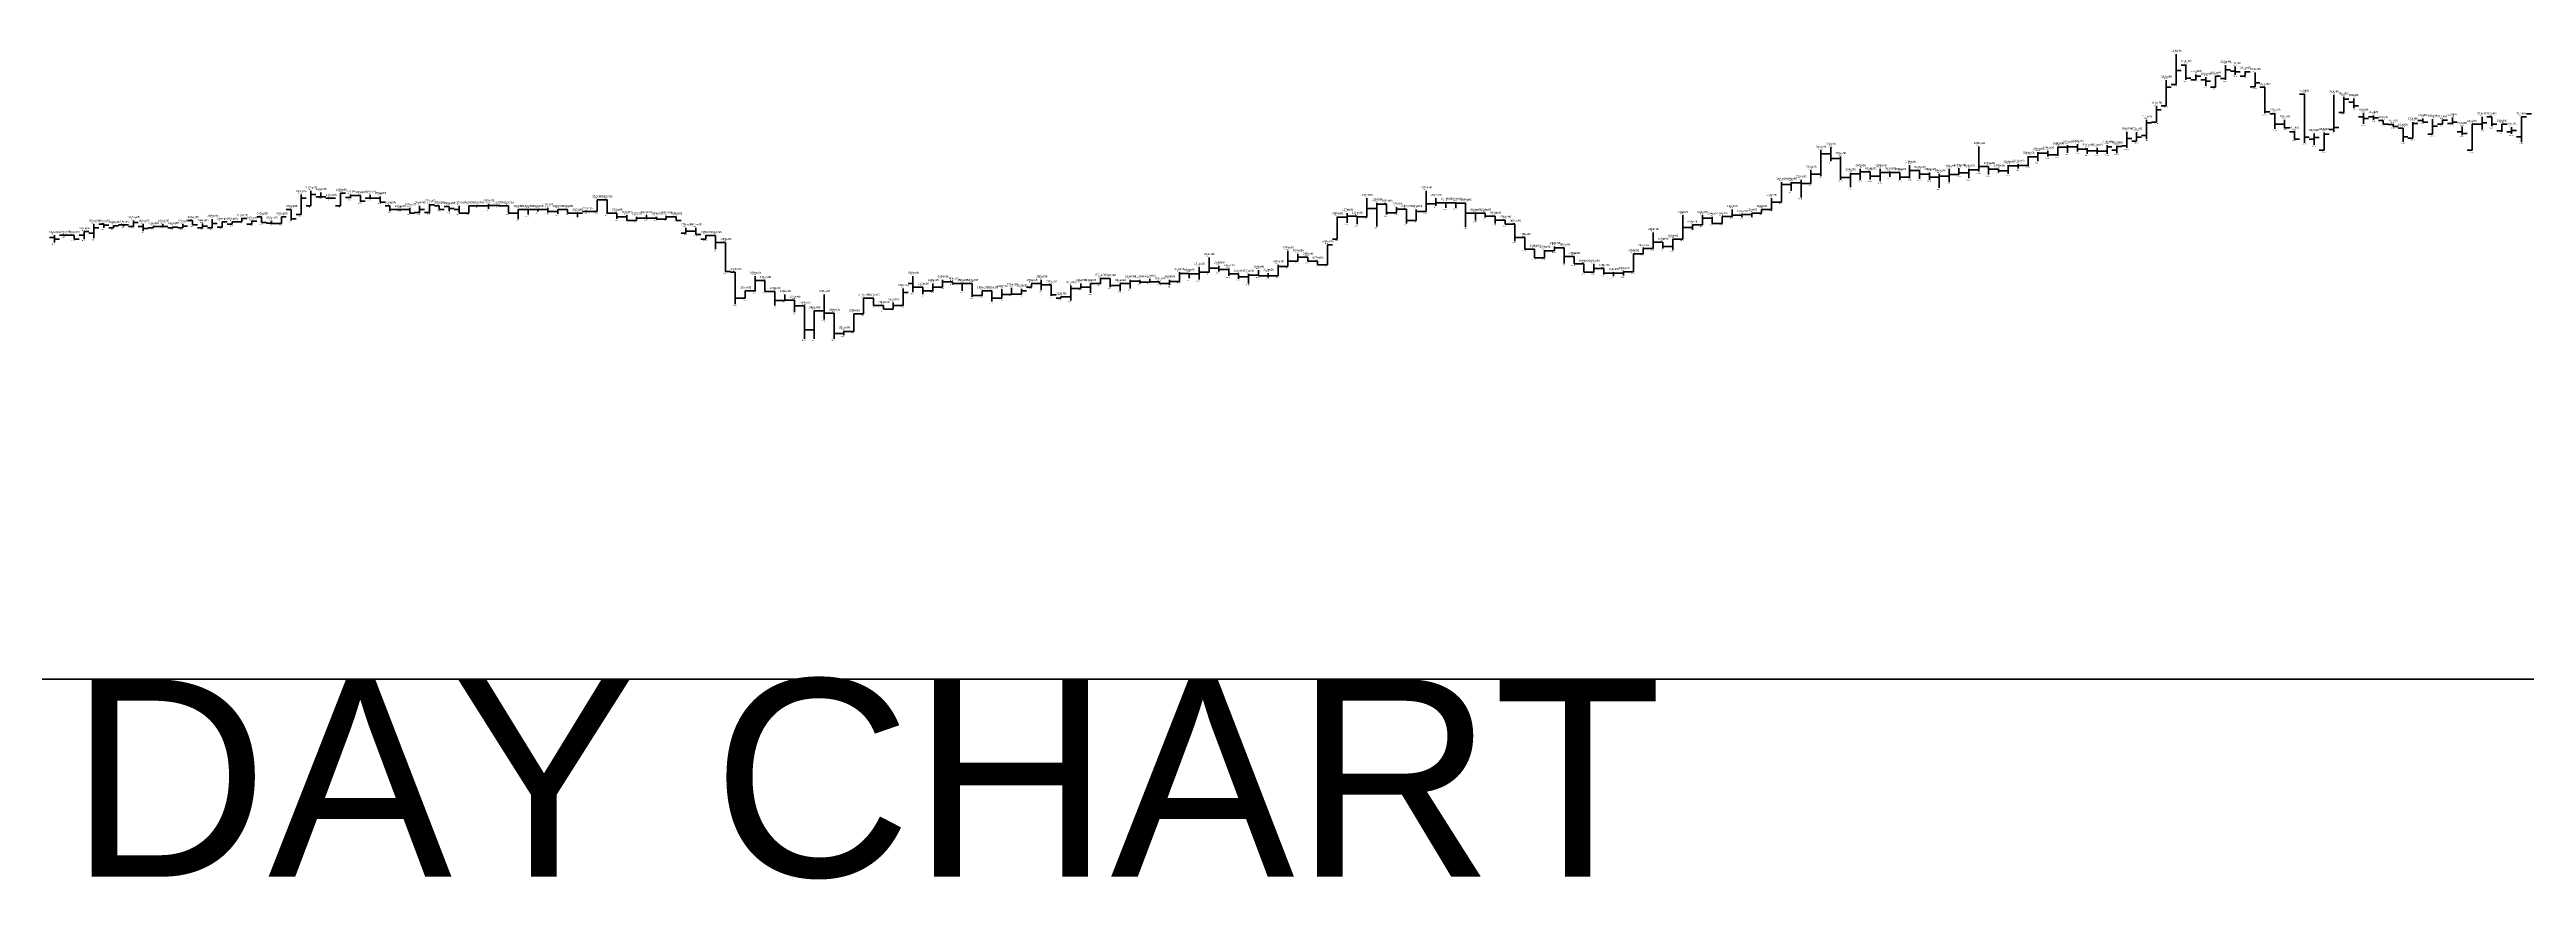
# Model space of a CAD drawing. Header units: inches. Extents: x 0 to 30000, y -20 to 2443.
# Drawn here: x 131.5 to 382.5, y -20.3 to 63.8 of the extents above; entities that cross this region are included whole.
import ezdxf

# ---------------------------------------------------------------- set-up
doc = ezdxf.new("R2010")
doc.units = ezdxf.units.IN
doc.header["$MEASUREMENT"] = 0
for name, color, linetype in [('axis', 7, 'Continuous'), ('DATE', 7, 'Continuous'), ('Graph', 7, 'Continuous'), ('Rate', 7, 'Continuous')]:
    doc.layers.add(name, color=color, linetype=linetype)
doc.styles.get("Standard").update_dxf_attribs({"font": 'arial.ttf'})

msp = doc.modelspace()

# ---------------------------------------------------------------- linework, layer by layer
at = {"layer": 'axis', "color": 7, "lineweight": 35}
msp.add_line((0, 0), (30000, 0), dxfattribs=at)
at = {"layer": 'Graph', "color": 3, "lineweight": 35}
for p, q in [((347, 63.375), (347, 60.3)), ((346, 60.73), (346, 58.125)), ((347, 60.3), (346.5, 60.3)), ((347, 61.69), (347.5, 61.69)), ((349, 60.76), (348.5, 60.76)), ((349, 61.31), (349, 60.76)), ((349, 61.145), (349.5, 61.145)), ((351, 61.145), (351, 60)), ((351, 61.13), (351.5, 61.13)), ((352, 60.9), (351.5, 60.9)), ((352, 62.25), (352, 60.75)), ((352, 61.77), (352.5, 61.77)), ((354, 61.145), (353.5, 61.145)), ((354, 61.65), (354, 61.145)), ((354, 61.58), (354.5, 61.58)), ((355, 61.5), (355, 60.04)), ((355, 60.46), (355.5, 60.46)), ((345, 58.085), (345, 56.48)), ((346, 58.125), (345.5, 58.125)), ((346, 60.005), (346.5, 60.005)), ((351, 60), (350.5, 60)), ((355, 60.04), (354.5, 60.04)), ((363, 59.25), (363, 55.5)), ((364, 59.045), (364, 57.455)), ((364, 58.81), (364.5, 58.81)), ((342, 55.5), (342, 53.855)), ((343, 55.46), (343, 54.525)), ((344, 56.7), (344, 54.755)), ((344, 56.4), (344.5, 56.4)), ((345, 56.48), (344.5, 56.48)), ((345, 57.725), (345.5, 57.725)), ((361, 55.32), (361, 54.17)), ((362, 55.425), (362, 53.625)), ((362, 55.26), (362.5, 55.26)), ((363, 55.725), (362.5, 55.725)), ((363, 55.93), (363.5, 55.93)), ((364, 57.455), (363.5, 57.455)), ((371, 56.475), (371, 54.83)), ((371, 56.325), (371.5, 56.325)), ((373, 55.24), (372.5, 55.24)), ((373, 56.775), (373, 55.24)), ((373, 56.06), (373.5, 56.06)), ((374, 56.255), (373.5, 56.255)), ((374, 56.7), (374, 56.25)), ((374, 56.66), (374.5, 56.66)), ((375, 56.325), (374.5, 56.325)), ((375, 56.925), (375, 56.25)), ((375, 56.475), (375.5, 56.475)), ((377, 56.25), (377, 53.625)), ((377, 56.25), (377.5, 56.25)), ((378, 56.25), (377.5, 56.25)), ((378, 57), (378, 55.725)), ((378, 56.405), (378.5, 56.405)), ((380, 55.575), (379.5, 55.575)), ((380, 56.275), (380, 55.5)), ((380, 56.255), (380.5, 56.255)), ((381, 55.5), (380.5, 55.5)), ((381, 55.95), (381, 55.275)), ((381, 55.62), (381.5, 55.62)), ((382, 57), (382, 54.455)), ((382, 57), (382.5, 57)), ((311, 53.625), (311, 51)), ((311, 53.26), (311.5, 53.26)), ((327, 54), (327, 51.455)), ((332, 53.025), (332, 51.975)), ((332, 52.95), (332.5, 52.95)), ((333, 52.95), (332.5, 52.95)), ((333, 53.44), (333, 52.5)), ((333, 53.33), (333.5, 53.33)), ((335, 53.155), (334.5, 53.155)), ((335, 53.98), (335, 53.05)), ((335, 53.935), (335.5, 53.935)), ((336, 53.935), (335.5, 53.935)), ((336, 54.15), (336, 53.35)), ((336, 53.955), (336.5, 53.955)), ((340, 53.52), (339.5, 53.52)), ((340, 54.145), (340, 53.27)), ((340, 53.965), (340.5, 53.965)), ((341, 53.625), (340.5, 53.625)), ((341, 54.075), (341, 53.33)), ((341, 54), (341.5, 54)), ((342, 54.07), (341.5, 54.07)), ((342, 54.8), (342.5, 54.8)), ((343, 54.525), (342.5, 54.525)), ((343, 54.955), (343.5, 54.955)), ((344, 55.125), (343.5, 55.125)), ((361, 54.73), (360.5, 54.73)), ((361, 54.91), (361.5, 54.91)), ((362, 53.625), (361.5, 53.625)), ((371, 54.83), (370.5, 54.83)), ((377, 53.625), (376.5, 53.625)), ((382, 54.975), (381.5, 54.975)), ((307, 50.4), (307, 48.37)), ((308, 50.395), (308, 49.5)), ((308, 50.325), (308.5, 50.325)), ((310, 50.245), (309.5, 50.245)), ((310, 51.6), (310, 50.245)), ((310, 51.19), (310.5, 51.19)), ((311, 51.19), (310.5, 51.19)), ((314, 50.86), (313.5, 50.86)), ((314, 51.34), (314, 49.875)), ((314, 51.23), (314.5, 51.23)), ((315, 51.23), (314.5, 51.23)), ((315, 51.74), (315, 50.63)), ((315, 51.44), (315.5, 51.44)), ((317, 51), (316.5, 51)), ((317, 51.75), (317, 50.475)), ((317, 51.375), (317.5, 51.375)), ((318, 51.375), (317.5, 51.375)), ((318, 51.45), (318, 50.925)), ((318, 51.375), (318.5, 51.375)), ((320, 50.9), (319.5, 50.9)), ((320, 52.125), (320, 50.775)), ((320, 51.585), (320.5, 51.585)), ((323, 50.905), (322.5, 50.905)), ((323, 51.225), (323, 49.8)), ((323, 51.01), (323.5, 51.01)), ((324, 51.01), (323.5, 51.01)), ((324, 51.695), (324, 50.4)), ((324, 51.16), (324.5, 51.16)), ((325, 51.16), (324.5, 51.16)), ((325, 51.79), (325, 51.16)), ((325, 51.335), (325.5, 51.335)), ((326, 51.335), (325.5, 51.335)), ((326, 51.75), (326, 50.78)), ((326, 51.63), (326.5, 51.63)), ((327, 51.63), (326.5, 51.63)), ((327, 51.98), (327.5, 51.98)), ((330, 51.55), (329.5, 51.55)), ((330, 52.125), (330, 51.225)), ((330, 52.04), (330.5, 52.04)), ((331, 52.04), (330.5, 52.04)), ((331, 52.2), (331, 51.755)), ((331, 52.065), (331.5, 52.065)), ((332, 52.065), (331.5, 52.065)), ((157, 49.125), (157, 47.1)), ((157, 48.75), (157.5, 48.75)), ((158, 48), (157.5, 48)), ((158, 49.5), (158, 48)), ((158, 49.135), (158.5, 49.135)), ((159, 48.905), (158.5, 48.905)), ((159, 49.35), (159, 48.905)), ((159, 48.905), (159.5, 48.905)), ((160, 48.75), (159.5, 48.75)), ((160, 48.75), (160, 48.75)), ((160, 48.75), (160.5, 48.75)), ((161, 48), (160.5, 48)), ((161, 49.275), (161, 48)), ((161, 49.275), (161.5, 49.275)), ((162, 48.83), (161.5, 48.83)), ((162, 49.125), (162, 48.75)), ((162, 49.05), (162.5, 49.05)), ((164, 48.75), (163.5, 48.75)), ((164, 49.09), (164, 48.745)), ((164, 48.755), (164.5, 48.755)), ((169, 48), (169, 47.25)), ((170, 48.15), (170, 47.325)), ((170, 48.075), (170.5, 48.075)), ((174, 48), (174, 47.25)), ((174, 48), (174.5, 48)), ((175, 48), (174.5, 48)), ((175, 48), (175, 48)), ((175, 48), (175.5, 48)), ((176, 48), (175.5, 48)), ((176, 48.19), (176, 47.7)), ((176, 48.005), (176.5, 48.005)), ((187, 48.6), (187, 47.4)), ((187, 48.6), (187.5, 48.6)), ((265, 48.75), (265, 46.875)), ((265, 47.725), (265.5, 47.725)), ((266, 47.725), (265.5, 47.725)), ((266, 48.3), (266, 45.9)), ((266, 48.15), (266.5, 48.15)), ((268, 47.85), (268, 47.29)), ((271, 49.5), (271, 47.405)), ((271, 48.18), (271.5, 48.18)), ((272, 48.18), (271.5, 48.18)), ((272, 48.75), (272, 48)), ((272, 48.29), (272.5, 48.29)), ((273, 48.29), (272.5, 48.29)), ((273, 48.375), (273, 47.775)), ((273, 48.3), (273.5, 48.3)), ((306, 48.75), (306, 47.625)), ((306, 48.37), (306.5, 48.37)), ((307, 48.37), (306.5, 48.37)), ((307, 50.135), (307.5, 50.135)), ((308, 50.135), (307.5, 50.135)), ((135, 45.375), (135, 44.625)), ((135, 45.375), (135.5, 45.375)), ((136, 45.225), (135.5, 45.225)), ((136, 46.125), (136, 44.7)), ((136, 45.75), (136.5, 45.75)), ((138, 45.75), (137.5, 45.75)), ((138, 46.01), (138, 45.75)), ((138, 45.965), (138.5, 45.965)), ((139, 46.05), (138.5, 46.05)), ((139, 46.05), (139, 45.9)), ((139, 46.05), (139.5, 46.05)), ((140, 45.9), (139.5, 45.9)), ((140, 46.5), (140, 45.9)), ((140, 46.285), (140.5, 46.285)), ((142, 45.755), (141.5, 45.755)), ((142, 45.905), (142, 45.755)), ((142, 45.905), (142.5, 45.905)), ((143, 45.9), (142.5, 45.9)), ((143, 46.125), (143, 45.9)), ((143, 45.905), (143.5, 45.905)), ((144, 45.77), (143.5, 45.77)), ((144, 45.9), (144, 45.77)), ((144, 45.825), (144.5, 45.825)), ((145, 45.75), (144.5, 45.75)), ((145, 46.125), (145, 45.75)), ((145, 45.94), (145.5, 45.94)), ((147, 45.76), (146.5, 45.76)), ((147, 46.19), (147, 45.76)), ((147, 45.94), (147.5, 45.94)), ((148, 45.75), (147.5, 45.75)), ((148, 46.65), (148, 45.75)), ((148, 46.2), (148.5, 46.2)), ((149, 45.825), (148.5, 45.825)), ((149, 46.35), (149, 45.825)), ((149, 46.35), (149.5, 46.35)), ((150, 46.125), (149.5, 46.125)), ((150, 46.35), (150, 46.125)), ((150, 46.35), (150.5, 46.35)), ((151, 46.35), (150.5, 46.35)), ((151, 46.725), (151, 46.35)), ((151, 46.695), (151.5, 46.695)), ((152, 46.13), (151.5, 46.13)), ((152, 46.425), (152, 46.13)), ((152, 46.425), (152.5, 46.425)), ((155, 46.2), (154.5, 46.2)), ((155, 46.875), (155, 46.2)), ((155, 46.875), (155.5, 46.875)), ((157, 47.1), (156.5, 47.1)), ((167, 47.625), (166.5, 47.625)), ((167, 47.625), (167, 47.625)), ((167, 47.625), (167.5, 47.625)), ((169, 47.325), (168.5, 47.325)), ((169, 47.63), (169.5, 47.63)), ((170, 47.325), (169.5, 47.325)), ((174, 47.25), (173.5, 47.25)), ((179, 47.25), (178.5, 47.25)), ((179, 47.625), (179, 46.65)), ((179, 47.625), (179.5, 47.625)), ((180, 47.625), (179.5, 47.625)), ((180, 47.625), (180, 47.1)), ((180, 47.625), (180.5, 47.625)), ((181, 47.625), (180.5, 47.625)), ((181, 47.625), (181, 47.4)), ((181, 47.625), (181.5, 47.625)), ((183, 47.42), (182.5, 47.42)), ((183, 47.625), (183, 47.175)), ((183, 47.625), (183.5, 47.625)), ((185, 47.25), (184.5, 47.25)), ((185, 47.25), (185, 46.875)), ((185, 47.25), (185.5, 47.25)), ((186, 47.4), (185.5, 47.4)), ((186, 47.4), (186, 47.4)), ((186, 47.4), (186.5, 47.4)), ((187, 47.4), (186.5, 47.4)), ((191, 46.5), (190.5, 46.5)), ((191, 46.875), (191, 46.5)), ((191, 46.73), (191.5, 46.73)), ((192, 46.73), (191.5, 46.73)), ((192, 47.025), (192, 46.65)), ((192, 46.73), (192.5, 46.73)), ((194, 46.65), (193.5, 46.65)), ((194, 46.99), (194, 46.65)), ((194, 46.88), (194.5, 46.88)), ((196, 45.225), (195.5, 45.225)), ((196, 45.75), (196, 45.225)), ((196, 45.42), (196.5, 45.42)), ((262, 46.875), (262, 44.625)), ((262, 46.85), (262.5, 46.85)), ((263, 46.85), (262.5, 46.85)), ((263, 47.25), (263, 46.28)), ((263, 46.955), (263.5, 46.955)), ((265, 46.875), (264.5, 46.875)), ((268, 47.29), (267.5, 47.29)), ((268, 47.635), (268.5, 47.635)), ((270, 46.515), (269.5, 46.515)), ((270, 47.625), (270, 46.515)), ((270, 47.405), (270.5, 47.405)), ((271, 47.405), (270.5, 47.405)), ((276, 47.25), (275.5, 47.25)), ((276, 47.25), (276, 46.51)), ((276, 47.25), (276.5, 47.25)), ((294, 45.3), (294, 43.655)), ((297, 47.025), (297, 44.625)), ((297, 45.78), (297.5, 45.78)), ((298, 45.78), (297.5, 45.78)), ((298, 46.05), (298, 45.56)), ((298, 46.05), (298.5, 46.05)), ((299, 46.05), (298.5, 46.05)), ((299, 47.025), (299, 46.05)), ((299, 46.73), (299.5, 46.73)), ((301, 46.2), (300.5, 46.2)), ((301, 46.895), (301, 46.2)), ((301, 46.89), (301.5, 46.89)), ((302, 46.89), (301.5, 46.89)), ((302, 47.625), (302, 46.875)), ((302, 47.03), (302.5, 47.03)), ((303, 47.03), (302.5, 47.03)), ((303, 47.1), (303, 46.855)), ((303, 47.1), (303.5, 47.1)), ((304, 47.1), (303.5, 47.1)), ((304, 47.25), (304, 46.875)), ((304, 47.25), (304.5, 47.25)), ((305, 47.25), (304.5, 47.25)), ((305, 47.625), (305, 47.25)), ((305, 47.625), (305.5, 47.625)), ((306, 47.625), (305.5, 47.625)), ((135, 45), (134.5, 45)), ((198, 44.625), (197.5, 44.625)), ((198, 45), (198, 44.625)), ((198, 44.995), (198.5, 44.995)), ((249, 42.75), (249, 41.25)), ((257, 43.425), (257, 41.85)), ((258, 43.125), (258, 42.375)), ((258, 42.79), (258.5, 42.79)), ((261, 44.025), (261, 42)), ((261, 44.025), (261.5, 44.025)), ((262, 44.625), (261.5, 44.625)), ((283, 42.73), (282.5, 42.73)), ((283, 43.495), (283, 42.73)), ((283, 43.42), (283.5, 43.42)), ((284, 43.42), (283.5, 43.42)), ((284, 43.875), (284, 43.42)), ((284, 43.73), (284.5, 43.73)), ((292, 43.125), (292, 41.29)), ((292, 43.125), (292.5, 43.125)), ((293, 43.125), (292.5, 43.125)), ((293, 43.655), (293, 43.125)), ((293, 43.655), (293.5, 43.655)), ((294, 43.655), (293.5, 43.655)), ((294, 44.32), (294.5, 44.32)), ((296, 43.875), (295.5, 43.875)), ((296, 44.625), (296, 43.505)), ((296, 44.625), (296.5, 44.625)), ((297, 44.625), (296.5, 44.625)), ((203, 40.875), (203, 39.3)), ((203, 40.43), (203.5, 40.43)), ((222, 40.5), (222, 39.755)), ((222, 40.275), (222.5, 40.275)), ((238, 40.65), (238, 40.05)), ((238, 40.625), (238.5, 40.625)), ((241, 40.5), (241, 39.6)), ((241, 40.35), (241.5, 40.35)), ((243, 40.235), (242.5, 40.235)), ((243, 40.575), (243, 40.235)), ((243, 40.275), (243.5, 40.275)), ((245, 40.5), (245, 39.94)), ((245, 40.325), (245.5, 40.325)), ((246, 40.325), (245.5, 40.325)), ((246, 41.25), (246, 40.325)), ((246, 41.145), (246.5, 41.145)), ((248, 41.1), (247.5, 41.1)), ((248, 41.77), (248, 40.505)), ((248, 41.28), (248.5, 41.28)), ((249, 41.28), (248.5, 41.28)), ((249, 41.665), (249.5, 41.665)), ((253, 40.775), (252.5, 40.775)), ((253, 41.06), (253, 40.125)), ((253, 40.97), (253.5, 40.97)), ((255, 40.88), (254.5, 40.88)), ((255, 41.175), (255, 40.735)), ((255, 40.89), (255.5, 40.89)), ((256, 40.89), (255.5, 40.89)), ((256, 42), (256, 40.89)), ((256, 41.85), (256.5, 41.85)), ((257, 41.85), (256.5, 41.85)), ((257, 42.375), (257.5, 42.375)), ((258, 42.375), (257.5, 42.375)), ((261, 42), (260.5, 42)), ((288, 41.255), (287.5, 41.255)), ((288, 42.075), (288, 41.255)), ((288, 41.625), (288.5, 41.625)), ((290, 41.175), (289.5, 41.175)), ((290, 41.25), (290, 40.875)), ((290, 41.175), (290.5, 41.175)), ((291, 41.175), (290.5, 41.175)), ((291, 41.325), (291, 40.91)), ((291, 41.29), (291.5, 41.29)), ((292, 41.29), (291.5, 41.29)), ((202, 38.63), (201.5, 38.63)), ((202, 39.375), (202, 38.625)), ((202, 39.37), (202.5, 39.37)), ((203, 39.37), (202.5, 39.37)), ((206, 38.405), (205.5, 38.405)), ((206, 39), (206, 38.405)), ((206, 38.44), (206.5, 38.44)), ((214, 38.62), (214, 37.05)), ((214, 38.62), (214.5, 38.62)), ((217, 38.175), (217, 37.5)), ((217, 37.88), (217.5, 37.88)), ((218, 37.88), (217.5, 37.88)), ((218, 39.6), (218, 37.88)), ((218, 39.2), (218.5, 39.2)), ((221, 39.38), (220.5, 39.38)), ((221, 40.125), (221, 39.38)), ((221, 39.755), (221.5, 39.755)), ((222, 39.755), (221.5, 39.755)), ((224, 40.125), (223.5, 40.125)), ((224, 40.125), (224, 39.37)), ((224, 40.125), (224.5, 40.125)), ((226, 38.895), (225.5, 38.895)), ((226, 39.375), (226, 38.895)), ((226, 39.375), (226.5, 39.375)), ((228, 38.625), (227.5, 38.625)), ((228, 39.525), (228, 38.625)), ((228, 39), (228.5, 39)), ((229, 39), (228.5, 39)), ((229, 39.675), (229, 39)), ((229, 39.02), (229.5, 39.02)), ((230, 39.02), (229.5, 39.02)), ((230, 39.58), (230, 39.02)), ((230, 39.375), (230.5, 39.375)), ((231, 39.75), (230.5, 39.75)), ((231, 40.125), (231, 39.75)), ((231, 40.125), (231.5, 40.125)), ((234, 38.625), (233.5, 38.625)), ((234, 38.775), (234, 38.625)), ((234, 38.775), (234.5, 38.775)), ((235, 38.775), (234.5, 38.775)), ((235, 39.9), (235, 38.4)), ((235, 39.62), (235.5, 39.62)), ((236, 39.62), (235.5, 39.62)), ((236, 40.125), (236, 39.62)), ((236, 39.75), (236.5, 39.75)), ((237, 39.75), (236.5, 39.75)), ((237, 40.125), (237, 39.155)), ((237, 40.125), (237.5, 40.125)), ((238, 40.125), (237.5, 40.125)), ((240, 39.93), (239.5, 39.93)), ((240, 40.12), (240, 39.375)), ((240, 40.12), (240.5, 40.12)), ((241, 40.12), (240.5, 40.12)), ((245, 40.125), (244.5, 40.125)), ((209, 35.42), (208.5, 35.42)), ((209, 37.35), (209, 34.5)), ((209, 37.35), (209.5, 37.35)), ((212, 35.325), (212, 34.88)), ((212, 35.25), (212.5, 35.25)), ((213, 35.25), (212.5, 35.25)), ((213, 37.05), (213, 35.25)), ((213, 37.05), (213.5, 37.05)), ((214, 37.05), (213.5, 37.05)), ((217, 37.5), (216.5, 37.5)), ((212, 35.065), (211.5, 35.065))]:
    msp.add_line(p, q, dxfattribs=at)
at = {"layer": 'Graph', "color": 1, "lineweight": 35}
for p, q in [((348, 62.25), (347.5, 62.25)), ((348, 62.325), (348, 60.75)), ((348, 60.94), (348.5, 60.94)), ((350, 60.75), (349.5, 60.75)), ((350, 61.04), (350, 60.15)), ((350, 60.615), (350.5, 60.615)), ((353, 61.65), (352.5, 61.65)), ((353, 62.1), (353, 61.275)), ((353, 61.575), (353.5, 61.575)), ((356, 60), (355.5, 60)), ((356, 60), (356, 57.375)), ((360, 59.32), (359.5, 59.32)), ((360, 59.32), (360, 54.375)), ((365, 58.5), (364.5, 58.5)), ((365, 58.87), (365, 57.9)), ((365, 58.13), (365.5, 58.13)), ((356, 57.53), (356.5, 57.53)), ((357, 57.3), (356.5, 57.3)), ((357, 57.375), (357, 55.805)), ((357, 56.25), (357.5, 56.25)), ((358, 56.25), (357.5, 56.25)), ((358, 56.7), (358, 55.875)), ((358, 55.9), (358.5, 55.9)), ((359, 55.5), (358.5, 55.5)), ((359, 55.575), (359, 54.75)), ((366, 57.015), (365.5, 57.015)), ((366, 57.375), (366, 56.29)), ((366, 56.85), (366.5, 56.85)), ((367, 57.005), (366.5, 57.005)), ((367, 57.155), (367, 56.705)), ((367, 56.92), (367.5, 56.92)), ((368, 56.625), (367.5, 56.625)), ((368, 56.625), (368, 56.25)), ((368, 56.25), (368.5, 56.25)), ((369, 56.245), (368.5, 56.245)), ((369, 56.285), (369, 56.025)), ((369, 56.025), (369.5, 56.025)), ((370, 55.875), (369.5, 55.875)), ((370, 55.875), (370, 54.49)), ((372, 56.63), (371.5, 56.63)), ((372, 56.85), (372, 56.48)), ((372, 56.48), (372.5, 56.48)), ((376, 55.5), (375.5, 55.5)), ((376, 56.025), (376, 55.165)), ((376, 55.33), (376.5, 55.33)), ((379, 57), (378.5, 57)), ((379, 57), (379, 56.05)), ((379, 56.25), (379.5, 56.25)), ((383, 57.295), (382.5, 57.295)), ((312, 53.26), (311.5, 53.26)), ((312, 53.925), (312, 52.5)), ((312, 52.8), (312.5, 52.8)), ((313, 52.8), (312.5, 52.8)), ((313, 52.985), (313, 50.625)), ((334, 53.33), (333.5, 53.33)), ((334, 53.55), (334, 52.975)), ((334, 53.155), (334.5, 53.155)), ((337, 53.955), (336.5, 53.955)), ((337, 54.225), (337, 53.48)), ((337, 53.715), (337.5, 53.715)), ((338, 53.715), (337.5, 53.715)), ((338, 53.83), (338, 53.25)), ((338, 53.57), (338.5, 53.57)), ((339, 53.57), (338.5, 53.57)), ((339, 53.85), (339, 53.25)), ((339, 53.52), (339.5, 53.52)), ((359, 54.75), (359.5, 54.75)), ((360, 54.93), (360.5, 54.93)), ((370, 54.965), (370.5, 54.965)), ((309, 50.325), (308.5, 50.325)), ((309, 50.625), (309, 48.845)), ((309, 50.245), (309.5, 50.245)), ((313, 50.86), (313.5, 50.86)), ((316, 51.44), (315.5, 51.44)), ((316, 51.44), (316, 50.645)), ((316, 51), (316.5, 51)), ((319, 51.375), (318.5, 51.375)), ((319, 51.375), (319, 50.625)), ((319, 50.9), (319.5, 50.9)), ((321, 51.585), (320.5, 51.585)), ((321, 51.585), (321, 50.725)), ((321, 51.2), (321.5, 51.2)), ((322, 51.2), (321.5, 51.2)), ((322, 51.375), (322, 50.63)), ((322, 50.905), (322.5, 50.905)), ((328, 51.98), (327.5, 51.98)), ((328, 51.98), (328, 51.155)), ((328, 51.705), (328.5, 51.705)), ((329, 51.705), (328.5, 51.705)), ((329, 51.75), (329, 51.38)), ((329, 51.55), (329.5, 51.55)), ((163, 49.05), (162.5, 49.05)), ((163, 49.05), (163, 48.375)), ((163, 48.45), (163.5, 48.45)), ((165, 48.75), (164.5, 48.75)), ((165, 48.94), (165, 48.375)), ((165, 48.375), (165.5, 48.375)), ((166, 48), (165.5, 48)), ((166, 48), (166, 47.455)), ((168, 47.775), (168, 47.25)), ((171, 48), (170.5, 48)), ((171, 48), (171, 47.625)), ((172, 47.925), (171.5, 47.925)), ((172, 47.925), (172, 47.44)), ((172, 47.71), (172.5, 47.71)), ((173, 48), (173, 47.25)), ((177, 48.005), (176.5, 48.005)), ((177, 48.005), (177, 48)), ((177, 48), (177.5, 48)), ((178, 48), (177.5, 48)), ((178, 48), (178, 47.25)), ((182, 47.775), (182, 47.325)), ((188, 48.6), (187.5, 48.6)), ((188, 48.6), (188, 47.175)), ((267, 48.15), (266.5, 48.15)), ((267, 48.15), (267, 47.1)), ((274, 48.3), (273.5, 48.3)), ((274, 48.375), (274, 47.785)), ((274, 48.26), (274.5, 48.26)), ((275, 48.26), (274.5, 48.26)), ((275, 48.26), (275, 45.83)), ((137, 46.125), (136.5, 46.125)), ((137, 46.125), (137, 45.75)), ((137, 46.02), (137.5, 46.02)), ((141, 45.9), (140.5, 45.9)), ((141, 46.125), (141, 45.47)), ((141, 45.675), (141.5, 45.675)), ((146, 46.5), (145.5, 46.5)), ((146, 46.5), (146, 46.05)), ((146, 46.05), (146.5, 46.05)), ((153, 46.875), (152.5, 46.875)), ((153, 46.875), (153, 46.295)), ((153, 46.295), (153.5, 46.295)), ((154, 46.22), (153.5, 46.22)), ((154, 46.425), (154, 46.2)), ((154, 46.205), (154.5, 46.205)), ((156, 47.625), (155.5, 47.625)), ((156, 47.625), (156, 46.5)), ((156, 46.655), (156.5, 46.655)), ((166, 47.625), (166.5, 47.625)), ((168, 47.625), (167.5, 47.625)), ((168, 47.25), (168.5, 47.25)), ((171, 47.625), (171.5, 47.625)), ((173, 47.625), (172.5, 47.625)), ((173, 47.25), (173.5, 47.25)), ((178, 47.25), (178.5, 47.25)), ((182, 47.625), (181.5, 47.625)), ((182, 47.42), (182.5, 47.42)), ((184, 47.625), (183.5, 47.625)), ((184, 47.625), (184, 47.25)), ((184, 47.25), (184.5, 47.25)), ((188, 47.25), (188.5, 47.25)), ((189, 47.25), (188.5, 47.25)), ((189, 47.25), (189, 46.655)), ((189, 46.875), (189.5, 46.875)), ((190, 46.875), (189.5, 46.875)), ((190, 47.025), (190, 46.5)), ((190, 46.5), (190.5, 46.5)), ((193, 46.73), (192.5, 46.73)), ((193, 46.875), (193, 46.65)), ((193, 46.65), (193.5, 46.65)), ((195, 46.88), (194.5, 46.88)), ((195, 46.88), (195, 46.5)), ((195, 46.5), (195.5, 46.5)), ((197, 45.42), (196.5, 45.42)), ((197, 45.75), (197, 45.08)), ((264, 46.955), (263.5, 46.955)), ((264, 46.955), (264, 46.125)), ((264, 46.875), (264.5, 46.875)), ((267, 47.29), (267.5, 47.29)), ((269, 47.635), (268.5, 47.635)), ((269, 47.635), (269, 46.2)), ((269, 46.515), (269.5, 46.515)), ((275, 47.25), (275.5, 47.25)), ((277, 47.25), (276.5, 47.25)), ((277, 47.25), (277, 46.805)), ((277, 46.95), (277.5, 46.95)), ((278, 46.95), (277.5, 46.95)), ((278, 46.95), (278, 46.205)), ((278, 46.535), (278.5, 46.535)), ((279, 46.535), (278.5, 46.535)), ((279, 46.535), (279, 46.125)), ((279, 46.125), (279.5, 46.125)), ((280, 46.125), (279.5, 46.125)), ((280, 46.125), (280, 44.405)), ((300, 46.73), (299.5, 46.73)), ((300, 46.86), (300, 46.2)), ((300, 46.2), (300.5, 46.2)), ((132, 44.775), (131.5, 44.775)), ((132, 45), (132, 44.255)), ((132, 44.625), (132.5, 44.625)), ((133, 45.005), (132.5, 45.005)), ((133, 45.005), (133, 44.925)), ((133, 45), (133.5, 45)), ((134, 45), (133.5, 45)), ((134, 45), (134, 44.625)), ((134, 44.625), (134.5, 44.625)), ((197, 45.08), (197.5, 45.08)), ((199, 44.995), (198.5, 44.995)), ((199, 44.995), (199, 43.58)), ((199, 44.275), (199.5, 44.275)), ((200, 44.275), (199.5, 44.275)), ((200, 44.275), (200, 41.325)), ((259, 42.79), (258.5, 42.79)), ((259, 42.79), (259, 42.375)), ((280, 44.775), (280.5, 44.775)), ((281, 44.775), (280.5, 44.775)), ((281, 44.775), (281, 43.575)), ((281, 43.61), (281.5, 43.61)), ((282, 43.61), (281.5, 43.61)), ((282, 43.61), (282, 42.715)), ((282, 42.73), (282.5, 42.73)), ((285, 43.73), (284.5, 43.73)), ((285, 43.73), (285, 42.155)), ((285, 42.86), (285.5, 42.86)), ((286, 42.86), (285.5, 42.86)), ((286, 42.86), (286, 42.095)), ((295, 44.32), (294.5, 44.32)), ((295, 44.32), (295, 43.65)), ((295, 43.875), (295.5, 43.875)), ((200, 41.325), (200.5, 41.325)), ((201, 41.25), (200.5, 41.25)), ((201, 41.25), (201, 38.025)), ((204, 40.43), (203.5, 40.43)), ((204, 40.43), (204, 39.32)), ((219, 40.875), (219, 39.225)), ((223, 40.275), (222.5, 40.275)), ((223, 40.275), (223, 40.125)), ((232, 40.495), (232, 39.45)), ((239, 40.625), (238.5, 40.625)), ((239, 40.625), (239, 39.75)), ((242, 40.35), (241.5, 40.35)), ((242, 40.5), (242, 40.125)), ((242, 40.235), (242.5, 40.235)), ((244, 40.275), (243.5, 40.275)), ((244, 40.275), (244, 40.125)), ((247, 41.145), (246.5, 41.145)), ((247, 41.175), (247, 40.65)), ((247, 41.1), (247.5, 41.1)), ((250, 41.665), (249.5, 41.665)), ((250, 41.92), (250, 41.33)), ((250, 41.535), (250.5, 41.535)), ((251, 41.535), (250.5, 41.535)), ((251, 41.625), (251, 40.88)), ((251, 41.08), (251.5, 41.08)), ((252, 41.08), (251.5, 41.08)), ((252, 41.08), (252, 40.595)), ((252, 40.775), (252.5, 40.775)), ((254, 40.97), (253.5, 40.97)), ((254, 41.475), (254, 40.88)), ((254, 40.88), (254.5, 40.88)), ((259, 42.375), (259.5, 42.375)), ((260, 42.375), (259.5, 42.375)), ((260, 42.38), (260, 42)), ((260, 42), (260.5, 42)), ((286, 42.095), (286.5, 42.095)), ((287, 42.095), (286.5, 42.095)), ((287, 42.095), (287, 41.255)), ((287, 41.255), (287.5, 41.255)), ((289, 41.625), (288.5, 41.625)), ((289, 41.63), (289, 41.025)), ((289, 41.175), (289.5, 41.175)), ((201, 38.63), (201.5, 38.63)), ((204, 39.32), (204.5, 39.32)), ((205, 39.32), (204.5, 39.32)), ((205, 39.32), (205, 37.875)), ((205, 38.405), (205.5, 38.405)), ((207, 38.44), (206.5, 38.44)), ((207, 38.44), (207, 37.2)), ((207, 37.84), (207.5, 37.84)), ((208, 37.84), (207.5, 37.84)), ((208, 37.84), (208, 34.52)), ((210, 39), (210, 36.47)), ((215, 38.62), (214.5, 38.62)), ((215, 38.62), (215, 37.875)), ((215, 37.875), (215.5, 37.875)), ((216, 37.875), (215.5, 37.875)), ((216, 37.9), (216, 37.5)), ((219, 40.125), (218.5, 40.125)), ((219, 39.75), (219.5, 39.75)), ((220, 39.75), (219.5, 39.75)), ((220, 39.75), (220, 39.02)), ((220, 39.38), (220.5, 39.38)), ((223, 40.125), (223.5, 40.125)), ((225, 40.125), (224.5, 40.125)), ((225, 40.125), (225, 38.78)), ((225, 38.895), (225.5, 38.895)), ((227, 39.375), (226.5, 39.375)), ((227, 39.375), (227, 38.29)), ((227, 38.625), (227.5, 38.625)), ((232, 40.125), (231.5, 40.125)), ((232, 39.975), (232.5, 39.975)), ((233, 39.975), (232.5, 39.975)), ((233, 39.975), (233, 38.85)), ((233, 38.96), (233.5, 38.96)), ((239, 39.93), (239.5, 39.93)), ((244, 40.125), (244.5, 40.125)), ((208, 35.42), (208.5, 35.42)), ((210, 37.35), (209.5, 37.35)), ((210, 37.125), (210.5, 37.125)), ((211, 37.125), (210.5, 37.125)), ((211, 37.125), (211, 34.52)), ((216, 37.5), (216.5, 37.5)), ((211, 35.065), (211.5, 35.065))]:
    msp.add_line(p, q, dxfattribs=at)

# ---------------------------------------------------------------- texts
at = {"layer": 'axis'}
msp.add_text('TRADING DAY CHART', height=20, dxfattribs=at).set_placement((0, -20))
at = {"layer": 'DATE'}
for s, p in [('13Jun96', (346.5, 63.625)), ('14Jun96', (347.5, 62.575)), ('12Jun96', (345.5, 60.98)), ('17Jun96', (348.5, 61.56)), ('18Jun96', (349.5, 61.29)), ('19Jun96', (350.5, 61.395)), ('20Jun96', (351.5, 62.5)), ('21Jun96', (352.5, 62.35)), ('24Jun96', (353.5, 61.9)), ('25Jun96', (354.5, 61.75)), ('26Jun96', (355.5, 60.25)), ('11Jun96', (344.5, 58.335)), ('27Jun96', (356.5, 57.625)), ('02Jul96', (359.5, 59.57)), ('05Jul96', (362.5, 59.5)), ('08Jul96', (363.5, 59.295)), ('09Jul96', (364.5, 59.12)), ('10Jul96', (365.5, 57.625)), ('06Jun96', (341.5, 55.75)), ('07Jun96', (342.5, 55.71)), ('10Jun96', (343.5, 56.95)), ('28Jun96', (357.5, 56.95)), ('01Jul96', (358.5, 55.825)), ('03Jul96', (360.5, 55.57)), ('04Jul96', (361.5, 55.675)), ('11Jul96', (366.5, 57.405)), ('12Jul96', (367.5, 56.875)), ('15Jul96', (368.5, 56.535)), ('16Jul96', (369.5, 56.125)), ('17Jul96', (370.5, 56.725)), ('18Jul96', (371.5, 57.1)), ('19Jul96', (372.5, 57.025)), ('21Jul96', (373.5, 56.95)), ('22Jul96', (374.5, 57.175)), ('23Jul96', (375.5, 56.275)), ('24Jul96', (376.5, 56.5)), ('25Jul96', (377.5, 57.25)), ('26Jul96', (378.5, 57.25)), ('29Jul96', (379.5, 56.525)), ('30Jul96', (380.5, 56.2)), ('31Jul96', (381.5, 57.25)), ('24Apr96', (310.5, 53.875)), ('25Apr96', (311.5, 54.175)), ('26Apr96', (312.5, 53.235)), ('16May96', (326.5, 54.25)), ('23May96', (331.5, 53.275)), ('24May96', (332.5, 53.69)), ('27May96', (333.5, 53.8)), ('28May96', (334.5, 54.23)), ('29May96', (335.5, 54.4)), ('30May96', (336.5, 54.475)), ('31May96', (337.5, 54.08)), ('03Jun96', (338.5, 54.1)), ('04Jun96', (339.5, 54.395)), ('05Jun96', (340.5, 54.325)), ('18Apr96', (306.5, 50.65)), ('19Apr96', (307.5, 50.645)), ('22Apr96', (308.5, 50.875)), ('23Apr96', (309.5, 51.85)), ('29Apr96', (313.5, 51.59)), ('30Apr96', (314.5, 51.99)), ('01May96', (315.5, 51.69)), ('02May96', (316.5, 52)), ('03May96', (317.5, 51.7)), ('06May96', (318.5, 51.625)), ('07May96', (319.5, 52.375)), ('08May96', (320.5, 51.835)), ('09May96', (321.5, 51.625)), ('10May96', (322.5, 51.475)), ('13May96', (323.5, 51.945)), ('14May96', (324.5, 52.04)), ('15May96', (325.5, 52)), ('17May96', (327.5, 52.23)), ('20May96', (328.5, 52)), ('21May96', (329.5, 52.375)), ('22May96', (330.5, 52.45)), ('07Sep95', (155.5, 47.875)), ('08Sep95', (156.5, 49.375)), ('11Sep95', (157.5, 49.75)), ('12Sep95', (158.5, 49.6)), ('13Sep95', (159.5, 49)), ('14Sep95', (160.5, 49.525)), ('15Sep95', (161.5, 49.375)), ('18Sep95', (162.5, 49.3)), ('19Sep95', (163.5, 49.34)), ('20Sep95', (164.5, 49.19)), ('21Sep95', (165.5, 48.25)), ('22Sep95', (166.5, 47.875)), ('25Sep95', (167.5, 48.025)), ('26Sep95', (168.5, 48.25)), ('27Sep95', (169.5, 48.4)), ('28Sep95', (170.5, 48.25)), ('29Sep95', (171.5, 48.175)), ('04Oct95', (172.5, 48.25)), ('05Oct95', (173.5, 48.25)), ('06Oct95', (174.5, 48.25)), ('09Oct95', (175.5, 48.44)), ('10Oct95', (176.5, 48.255)), ('11Oct95', (177.5, 48.25)), ('12Oct95', (178.5, 47.875)), ('13Oct95', (179.5, 47.875)), ('16Oct95', (180.5, 47.875)), ('17Oct95', (181.5, 48.025)), ('18Oct95', (182.5, 47.875)), ('19Oct95', (183.5, 47.875)), ('20Oct95', (184.5, 47.5)), ('24Oct95', (185.5, 47.65)), ('25Oct95', (186.5, 48.85)), ('26Oct95', (187.5, 48.85)), ('27Oct95', (188.5, 47.5)), ('12Feb96', (262.5, 47.5)), ('14Feb96', (264.5, 49)), ('15Feb96', (265.5, 48.55)), ('16Feb96', (266.5, 48.4)), ('19Feb96', (267.5, 48.1)), ('20Feb96', (268.5, 47.885)), ('22Feb96', (269.5, 47.875)), ('23Feb96', (270.5, 49.75)), ('26Feb96', (271.5, 49)), ('27Feb96', (272.5, 48.625)), ('28Feb96', (273.5, 48.625)), ('29Feb96', (274.5, 48.51)), ('01Mar96', (275.5, 47.5)), ('04Mar96', (276.5, 47.5)), ('11Apr96', (301.5, 47.875)), ('15Apr96', (303.5, 47.5)), ('16Apr96', (304.5, 47.875)), ('17Apr96', (305.5, 49)), ('01Aug95', (131.5, 45.25)), ('02Aug95', (132.5, 45.255)), ('03Aug95', (133.5, 45.25)), ('04Aug95', (134.5, 45.625)), ('07Aug95', (135.5, 46.375)), ('08Aug95', (136.5, 46.375)), ('09Aug95', (137.5, 46.26)), ('11Aug95', (138.5, 46.3)), ('14Aug95', (139.5, 46.75)), ('16Aug95', (140.5, 46.375)), ('17Aug95', (141.5, 46.155)), ('18Aug95', (142.5, 46.375)), ('21Aug95', (143.5, 46.15)), ('22Aug95', (144.5, 46.375)), ('23Aug95', (145.5, 46.75)), ('24Aug95', (146.5, 46.44)), ('25Aug95', (147.5, 46.9)), ('28Aug95', (148.5, 46.6)), ('30Aug95', (149.5, 46.6)), ('31Aug95', (150.5, 46.975)), ('01Sep95', (151.5, 46.675)), ('04Sep95', (152.5, 47.125)), ('05Sep95', (153.5, 46.675)), ('06Sep95', (154.5, 47.125)), ('30Oct95', (189.5, 47.275)), ('31Oct95', (190.5, 47.125)), ('01Nov95', (191.5, 47.275)), ('02Nov95', (192.5, 47.125)), ('03Nov95', (193.5, 47.24)), ('06Nov95', (194.5, 47.13)), ('07Nov95', (195.5, 46)), ('08Nov95', (196.5, 46)), ('09Nov95', (197.5, 45.25)), ('10Nov95', (198.5, 45.245)), ('09Feb96', (261.5, 47.125)), ('13Feb96', (263.5, 47.205)), ('06Mar96', (277.5, 47.2)), ('07Mar96', (278.5, 46.785)), ('08Mar96', (279.5, 46.375)), ('11Mar96', (280.5, 45.025)), ('29Mar96', (293.5, 45.55)), ('03Apr96', (296.5, 47.275)), ('04Apr96', (297.5, 46.3)), ('08Apr96', (298.5, 47.275)), ('09Apr96', (299.5, 47.11)), ('10Apr96', (300.5, 47.145)), ('12Apr96', (302.5, 47.35)), ('13Nov95', (199.5, 44.525)), ('22Jan96', (248.5, 43)), ('02Feb96', (256.5, 43.675)), ('05Feb96', (257.5, 43.375)), ('06Feb96', (258.5, 43.04)), ('07Feb96', (259.5, 42.63)), ('08Feb96', (260.5, 44.275)), ('12Mar96', (281.5, 43.86)), ('13Mar96', (282.5, 43.745)), ('14Mar96', (283.5, 44.125)), ('15Mar96', (284.5, 43.98)), ('18Mar96', (285.5, 43.11)), ('27Mar96', (291.5, 43.375)), ('28Mar96', (292.5, 43.905)), ('01Apr96', (294.5, 44.57)), ('02Apr96', (295.5, 44.875)), ('14Nov95', (200.5, 41.5)), ('16Nov95', (202.5, 41.125)), ('17Nov95', (203.5, 40.68)), ('08Dec95', (218.5, 41.125)), ('11Dec95', (219.5, 40)), ('12Dec95', (220.5, 40.375)), ('13Dec95', (221.5, 40.75)), ('14Dec95', (222.5, 40.525)), ('15Dec95', (223.5, 40.375)), ('18Dec95', (224.5, 40.375)), ('27Dec95', (230.5, 40.375)), ('28Dec95', (231.5, 40.745)), ('29Dec95', (232.5, 40.225)), ('02Jan96', (234.5, 40.15)), ('03Jan96', (235.5, 40.375)), ('04Jan96', (236.5, 40.375)), ('05Jan96', (237.5, 40.9)), ('08Jan96', (238.5, 40.875)), ('09Jan96', (239.5, 40.37)), ('10Jan96', (240.5, 40.75)), ('11Jan96', (241.5, 40.75)), ('12Jan96', (242.5, 40.825)), ('15Jan96', (243.5, 40.525)), ('16Jan96', (244.5, 40.75)), ('17Jan96', (245.5, 41.5)), ('18Jan96', (246.5, 41.425)), ('19Jan96', (247.5, 42.02)), ('23Jan96', (249.5, 42.17)), ('24Jan96', (250.5, 41.875)), ('25Jan96', (251.5, 41.33)), ('29Jan96', (252.5, 41.31)), ('30Jan96', (253.5, 41.725)), ('31Jan96', (254.5, 41.425)), ('01Feb96', (255.5, 42.25)), ('19Mar96', (286.5, 42.345)), ('21Mar96', (287.5, 42.325)), ('22Mar96', (288.5, 41.88)), ('25Mar96', (289.5, 41.5)), ('26Mar96', (290.5, 41.575)), ('15Nov95', (201.5, 39.625)), ('20Nov95', (204.5, 39.57)), ('21Nov95', (205.5, 39.25)), ('22Nov95', (206.5, 38.69)), ('23Nov95', (207.5, 38.09)), ('24Nov95', (208.5, 37.6)), ('27Nov95', (209.5, 39.25)), ('01Dec95', (213.5, 38.87)), ('04Dec95', (214.5, 38.87)), ('05Dec95', (215.5, 38.15)), ('06Dec95', (216.5, 38.425)), ('07Dec95', (217.5, 39.85)), ('19Dec95', (225.5, 39.625)), ('20Dec95', (226.5, 39.625)), ('21Dec95', (227.5, 39.775)), ('22Dec95', (228.5, 39.925)), ('26Dec95', (229.5, 39.83)), ('01Jan96', (233.5, 39.025)), ('28Nov95', (210.5, 37.375)), ('29Nov95', (211.5, 35.575)), ('30Nov95', (212.5, 37.3))]:
    msp.add_text(s, height=0.2, dxfattribs=at).set_placement(p)
at = {"layer": 'Rate'}
for s, p in [('126.75', (346.75, 63.475)), ('121.46', (345.75, 60.83)), ('124.65', (347.75, 62.425)), ('121.5', (347.75, 60.55)), ('122.62', (348.75, 61.41)), ('121.52', (348.75, 60.56)), ('122.08', (349.75, 61.14)), ('122.29', (350.75, 61.245)), ('124.5', (351.75, 62.35)), ('121.5', (351.75, 60.55)), ('124.2', (352.75, 62.2)), ('122.55', (352.75, 61.075)), ('123.3', (353.75, 61.75)), ('122.29', (353.75, 60.945)), ('123', (354.75, 61.6)), ('116.17', (344.75, 58.185)), ('116.25', (345.75, 57.925)), ('120.6', (346.75, 60.1)), ('120.3', (349.75, 59.95)), ('120', (350.75, 59.8)), ('120.08', (354.75, 59.84)), ('120', (355.75, 60.1)), ('118.64', (359.75, 59.42)), ('118.5', (362.75, 59.35)), ('118.09', (363.75, 59.145)), ('117.74', (364.75, 58.97)), ('115.8', (364.75, 57.7)), ('111', (341.75, 55.6)), ('110.92', (342.75, 55.56)), ('113.4', (343.75, 56.8)), ('112.96', (344.75, 56.28)), ('114.75', (355.75, 57.175)), ('114.75', (356.75, 57.475)), ('111.61', (356.75, 55.605)), ('113.4', (357.75, 56.8)), ('111.75', (357.75, 55.675)), ('111.15', (358.75, 55.675)), ('110.64', (360.75, 55.42)), ('110.85', (361.75, 55.525)), ('111', (362.75, 55.3)), ('114.91', (363.75, 57.255)), ('114.75', (365.75, 57.475)), ('112.58', (365.75, 56.09)), ('114.31', (366.75, 57.255)), ('113.41', (366.75, 56.505)), ('113.25', (367.75, 56.725)), ('112.5', (367.75, 56.05)), ('112.57', (368.75, 56.385)), ('112.05', (368.75, 55.825)), ('111.75', (369.75, 55.975)), ('112.95', (370.75, 56.575)), ('113.7', (371.75, 56.95)), ('112.96', (371.75, 56.28)), ('113.55', (372.75, 56.875)), ('113.4', (373.75, 56.8)), ('112.5', (373.75, 56.05)), ('113.85', (374.75, 57.025)), ('112.5', (374.75, 56.05)), ('112.05', (375.75, 56.125)), ('112.5', (376.75, 56.35)), ('114', (377.75, 57.1)), ('111.45', (377.75, 55.525)), ('114', (378.75, 57.1)), ('112.1', (378.75, 55.85)), ('112.55', (379.75, 56.375)), ('111', (379.75, 55.3)), ('111.9', (380.75, 56.05)), ('114', (381.75, 57.1)), ('107.25', (310.75, 53.725)), ('107.85', (311.75, 54.025)), ('105.97', (312.75, 53.085)), ('108', (326.75, 54.1)), ('106.05', (331.75, 53.125)), ('106.88', (332.75, 53.54)), ('107.1', (333.75, 53.65)), ('105.95', (333.75, 52.775)), ('107.96', (334.75, 54.08)), ('106.1', (334.75, 52.85)), ('108.3', (335.75, 54.25)), ('106.7', (335.75, 53.15)), ('108.45', (336.75, 54.325)), ('106.96', (336.75, 53.28)), ('107.66', (337.75, 53.93)), ('106.5', (337.75, 53.05)), ('107.7', (338.75, 53.95)), ('106.5', (338.75, 53.05)), ('108.29', (339.75, 54.245)), ('106.54', (339.75, 53.07)), ('108.15', (340.75, 54.175)), ('106.66', (340.75, 53.13)), ('107.71', (341.75, 53.655)), ('109.05', (342.75, 54.325)), ('109.51', (343.75, 54.555)), ('109.5', (358.75, 54.55)), ('108.75', (359.75, 54.175)), ('108.34', (360.75, 53.97)), ('107.25', (361.75, 53.425)), ('108.98', (369.75, 54.29)), ('109.66', (370.75, 54.63)), ('110.48', (372.75, 55.04)), ('110.33', (375.75, 54.965)), ('107.25', (376.75, 53.425)), ('110.55', (380.75, 55.075)), ('108.91', (381.75, 54.255)), ('100.8', (306.75, 50.5)), ('100.79', (307.75, 50.495)), ('101.25', (308.75, 50.725)), ('103.2', (309.75, 51.7)), ('102', (310.75, 50.8)), ('105', (311.75, 52.3)), ('101.25', (312.75, 50.425)), ('102.68', (313.75, 51.44)), ('103.48', (314.75, 51.84)), ('101.26', (314.75, 50.43)), ('102.88', (315.75, 51.54)), ('101.29', (315.75, 50.445)), ('103.5', (316.75, 51.85)), ('100.95', (316.75, 50.275)), ('102.9', (317.75, 51.55)), ('101.85', (317.75, 50.725)), ('102.75', (318.75, 51.475)), ('101.25', (318.75, 50.425)), ('104.25', (319.75, 52.225)), ('101.55', (319.75, 50.575)), ('103.17', (320.75, 51.685)), ('101.45', (320.75, 50.525)), ('102.75', (321.75, 51.475)), ('101.26', (321.75, 50.43)), ('102.45', (322.75, 51.325)), ('103.39', (323.75, 51.795)), ('100.8', (323.75, 50.2)), ('103.58', (324.75, 51.89)), ('102.32', (324.75, 50.96)), ('103.5', (325.75, 51.85)), ('101.56', (325.75, 50.58)), ('102.91', (326.75, 51.255)), ('103.96', (327.75, 52.08)), ('102.31', (327.75, 50.955)), ('103.5', (328.75, 51.85)), ('102.76', (328.75, 51.18)), ('104.25', (329.75, 52.225)), ('102.45', (329.75, 51.025)), ('104.4', (330.75, 52.3)), ('103.51', (330.75, 51.555)), ('103.95', (331.75, 51.775)), ('105', (332.75, 52.3)), ('95.25', (155.75, 47.725)), ('98.25', (156.75, 49.225)), ('99', (157.75, 49.6)), ('96', (157.75, 47.8)), ('98.7', (158.75, 49.45)), ('97.81', (158.75, 48.705)), ('97.5', (159.75, 48.85)), ('97.5', (159.75, 48.55)), ('98.55', (160.75, 49.375)), ('96', (160.75, 47.8)), ('98.25', (161.75, 49.225)), ('97.5', (161.75, 48.55)), ('98.1', (162.75, 49.15)), ('96.75', (162.75, 48.175)), ('98.18', (163.75, 49.19)), ('97.49', (163.75, 48.545)), ('97.88', (164.75, 49.04)), ('96.75', (164.75, 48.175)), ('96', (165.75, 48.1)), ('95.25', (166.75, 47.725)), ('95.55', (167.75, 47.875)), ('96', (168.75, 48.1)), ('96.3', (169.75, 48.25)), ('96', (170.75, 48.1)), ('95.85', (171.75, 48.025)), ('96', (172.75, 48.1)), ('96', (173.75, 48.1)), ('96', (174.75, 48.1)), ('96', (174.75, 47.8)), ('96.38', (175.75, 48.29)), ('96.01', (176.75, 48.105)), ('96', (176.75, 47.8)), ('96', (177.75, 48.1)), ('95.25', (178.75, 47.725)), ('95.25', (179.75, 47.725)), ('95.25', (180.75, 47.725)), ('95.55', (181.75, 47.875)), ('95.25', (182.75, 47.725)), ('95.25', (183.75, 47.725)), ('97.2', (186.75, 48.7)), ('97.2', (187.75, 48.7)), ('97.5', (264.75, 48.85)), ('96.6', (265.75, 48.4)), ('96.3', (266.75, 48.25)), ('95.7', (267.75, 47.95)), ('95.27', (268.75, 47.735)), ('95.25', (269.75, 47.725)), ('99', (270.75, 49.6)), ('97.5', (271.75, 48.85)), ('96', (271.75, 47.8)), ('96.75', (272.75, 48.475)), ('96.75', (273.75, 48.475)), ('96.52', (274.75, 48.36)), ('95.25', (301.75, 47.725)), ('95.25', (304.75, 47.725)), ('97.5', (305.75, 48.85)), ('96.74', (306.75, 48.17)), ('99', (307.75, 49.3)), ('97.69', (308.75, 48.645)), ('100.49', (309.75, 50.045)), ('99.75', (313.75, 49.675)), ('99.6', (322.75, 49.6)), ('90', (131.75, 45.1)), ('90.01', (132.75, 45.105)), ('90', (133.75, 45.1)), ('90.75', (134.75, 45.475)), ('92.25', (135.75, 46.225)), ('92.25', (136.75, 46.225)), ('91.5', (136.75, 45.55)), ('92.02', (137.75, 46.11)), ('91.5', (137.75, 45.55)), ('92.1', (138.75, 46.15)), ('91.8', (138.75, 45.7)), ('93', (139.75, 46.6)), ('91.8', (139.75, 45.7)), ('92.25', (140.75, 46.225)), ('90.94', (140.75, 45.27)), ('91.81', (141.75, 46.005)), ('91.51', (141.75, 45.555)), ('92.25', (142.75, 46.225)), ('91.8', (142.75, 45.7)), ('91.8', (143.75, 46)), ('91.54', (143.75, 45.57)), ('92.25', (144.75, 46.225)), ('91.5', (144.75, 45.55)), ('93', (145.75, 46.6)), ('92.1', (145.75, 45.85)), ('92.38', (146.75, 46.29)), ('91.52', (146.75, 45.56)), ('93.3', (147.75, 46.75)), ('91.5', (147.75, 45.55)), ('92.7', (148.75, 46.45)), ('91.65', (148.75, 45.625)), ('92.7', (149.75, 46.45)), ('92.25', (149.75, 45.925)), ('93.45', (150.75, 46.825)), ('92.7', (150.75, 46.15)), ('92.85', (151.75, 46.525)), ('92.26', (151.75, 45.93)), ('93.75', (152.75, 46.975)), ('92.59', (152.75, 46.095)), ('92.85', (153.75, 46.525)), ('92.4', (153.75, 46)), ('93.75', (154.75, 46.975)), ('92.4', (154.75, 46)), ('93', (155.75, 46.3)), ('94.2', (156.75, 46.9)), ('94.91', (165.75, 47.255)), ('95.25', (166.75, 47.425)), ('94.5', (167.75, 47.05)), ('94.5', (168.75, 47.05)), ('94.65', (169.75, 47.125)), ('95.25', (170.75, 47.425)), ('94.88', (171.75, 47.24)), ('94.5', (172.75, 47.05)), ('94.5', (173.75, 47.05)), ('95.4', (175.75, 47.5)), ('94.5', (177.75, 47.05)), ('93.3', (178.75, 46.45)), ('94.2', (179.75, 46.9)), ('94.8', (180.75, 47.2)), ('94.65', (181.75, 47.125)), ('94.35', (182.75, 46.975)), ('94.5', (183.75, 47.05)), ('94.5', (184.75, 47.35)), ('93.75', (184.75, 46.675)), ('94.8', (185.75, 47.5)), ('94.8', (185.75, 47.2)), ('94.8', (186.75, 47.2)), ('94.35', (187.75, 46.975)), ('94.5', (188.75, 47.35)), ('93.31', (188.75, 46.455)), ('94.05', (189.75, 47.125)), ('93', (189.75, 46.3)), ('93.75', (190.75, 46.975)), ('93', (190.75, 46.3)), ('94.05', (191.75, 47.125)), ('93.3', (191.75, 46.45)), ('93.75', (192.75, 46.975)), ('93.3', (192.75, 46.45)), ('93.98', (193.75, 47.09)), ('93.3', (193.75, 46.45)), ('93.76', (194.75, 46.98)), ('93', (194.75, 46.3)), ('91.5', (195.75, 45.85)), ('91.5', (196.75, 45.85)), ('90', (197.75, 45.1)), ('89.99', (198.75, 45.095)), ('93.75', (261.75, 46.975)), ('94.5', (262.75, 47.35)), ('92.56', (262.75, 46.08)), ('93.91', (263.75, 47.055)), ('92.25', (263.75, 45.925)), ('93.75', (264.75, 46.675)), ('91.8', (265.75, 45.7)), ('94.2', (266.75, 46.9)), ('94.58', (267.75, 47.09)), ('92.4', (268.75, 46)), ('93.03', (269.75, 46.315)), ('94.81', (270.75, 47.205)), ('95.55', (272.75, 47.575)), ('95.57', (273.75, 47.585)), ('91.66', (274.75, 45.63)), ('94.5', (275.75, 47.35)), ('93.02', (275.75, 46.31)), ('94.5', (276.75, 47.35)), ('93.61', (276.75, 46.605)), ('93.9', (277.75, 47.05)), ('92.41', (277.75, 46.005)), ('93.07', (278.75, 46.635)), ('92.25', (278.75, 45.925)), ('92.25', (279.75, 46.225)), ('90.6', (293.75, 45.4)), ('94.05', (296.75, 47.125)), ('92.1', (297.75, 46.15)), ('91.12', (297.75, 45.36)), ('94.05', (298.75, 47.125)), ('92.1', (298.75, 45.85)), ('93.72', (299.75, 46.96)), ('92.4', (299.75, 46)), ('93.79', (300.75, 46.995)), ('92.4', (300.75, 46)), ('93.75', (301.75, 46.675)), ('94.2', (302.75, 47.2)), ('93.71', (302.75, 46.655)), ('94.5', (303.75, 47.35)), ('93.75', (303.75, 46.675)), ('94.5', (304.75, 47.05)), ('95.25', (305.75, 47.425)), ('88.51', (131.75, 44.055)), ('89.85', (132.75, 44.725)), ('89.25', (133.75, 44.425)), ('89.25', (134.75, 44.425)), ('89.4', (135.75, 44.5)), ('90.45', (195.75, 45.025)), ('90.16', (196.75, 44.88)), ('89.25', (197.75, 44.425)), ('87.16', (198.75, 43.38)), ('88.55', (199.75, 44.375)), ('85.5', (248.75, 42.85)), ('86.85', (256.75, 43.525)), ('86.25', (257.75, 43.225)), ('85.58', (258.75, 42.89)), ('88.05', (260.75, 44.125)), ('89.25', (261.75, 44.425)), ('88.81', (279.75, 44.205)), ('89.55', (280.75, 44.875)), ('87.15', (280.75, 43.375)), ('87.22', (281.75, 43.71)), ('86.99', (282.75, 43.595)), ('87.75', (283.75, 43.975)), ('86.84', (283.75, 43.22)), ('87.46', (284.75, 43.83)), ('85.72', (285.75, 42.96)), ('86.25', (291.75, 43.225)), ('87.31', (292.75, 43.755)), ('86.25', (292.75, 42.925)), ('87.31', (293.75, 43.455)), ('88.64', (294.75, 44.42)), ('87.3', (294.75, 43.45)), ('89.25', (295.75, 44.725)), ('87.01', (295.75, 43.305)), ('89.25', (296.75, 44.425)), ('82.65', (199.75, 41.125)), ('82.5', (200.75, 41.35)), ('81.75', (202.75, 40.975)), ('80.86', (203.75, 40.53)), ('81.75', (218.75, 40.975)), ('80.25', (220.75, 40.225)), ('81', (221.75, 40.6)), ('80.55', (222.75, 40.375)), ('80.25', (223.75, 40.225)), ('80.25', (224.75, 40.225)), ('80.25', (230.75, 40.225)), ('80.99', (231.75, 40.595)), ('79.95', (232.75, 40.075)), ('80.25', (235.75, 40.225)), ('80.25', (236.75, 40.225)), ('81.3', (237.75, 40.75)), ('81.25', (238.75, 40.725)), ('80.24', (239.75, 40.22)), ('81', (240.75, 40.6)), ('81', (241.75, 40.6)), ('81.15', (242.75, 40.675)), ('80.55', (243.75, 40.375)), ('81', (244.75, 40.6)), ('82.5', (245.75, 41.35)), ('80.65', (245.75, 40.125)), ('82.35', (246.75, 41.275)), ('81.3', (246.75, 40.45)), ('83.54', (247.75, 41.87)), ('81.01', (247.75, 40.305)), ('82.5', (248.75, 41.05)), ('83.84', (249.75, 42.02)), ('82.66', (249.75, 41.13)), ('83.25', (250.75, 41.725)), ('81.76', (250.75, 40.68)), ('82.16', (251.75, 41.18)), ('81.19', (251.75, 40.395)), ('82.12', (252.75, 41.16)), ('82.95', (253.75, 41.575)), ('81.76', (253.75, 40.68)), ('82.35', (254.75, 41.275)), ('81.47', (254.75, 40.535)), ('84', (255.75, 42.1)), ('81.78', (255.75, 40.69)), ('83.7', (256.75, 41.65)), ('84.75', (257.75, 42.175)), ('84.75', (258.75, 42.175)), ('84.76', (259.75, 42.48)), ('84', (259.75, 41.8)), ('84', (260.75, 41.8)), ('85.43', (281.75, 42.515)), ('85.46', (282.75, 42.53)), ('84.31', (284.75, 41.955)), ('84.19', (285.75, 41.895)), ('84.19', (286.75, 42.195)), ('82.51', (286.75, 41.055)), ('84.15', (287.75, 42.175)), ('82.51', (287.75, 41.055)), ('83.26', (288.75, 41.73)), ('82.05', (288.75, 40.825)), ('82.5', (289.75, 41.35)), ('81.75', (289.75, 40.675)), ('82.65', (290.75, 41.425)), ('81.82', (290.75, 40.71)), ('82.58', (291.75, 41.09)), ('76.05', (200.75, 37.825)), ('78.75', (201.75, 39.475)), ('77.25', (201.75, 38.425)), ('78.6', (202.75, 39.1)), ('78.64', (203.75, 39.12)), ('78.64', (204.75, 39.42)), ('75.75', (204.75, 37.675)), ('78', (205.75, 39.1)), ('76.81', (205.75, 38.205)), ('76.88', (206.75, 38.54)), ('75.68', (207.75, 37.94)), ('78', (209.75, 39.1)), ('77.24', (213.75, 38.72)), ('77.24', (214.75, 38.72)), ('75.75', (214.75, 37.675)), ('75.8', (215.75, 38)), ('76.35', (216.75, 38.275)), ('79.2', (217.75, 39.7)), ('75.76', (217.75, 37.68)), ('78.45', (218.75, 39.025)), ('79.5', (219.75, 39.85)), ('78.04', (219.75, 38.82)), ('78.76', (220.75, 39.18)), ('79.51', (221.75, 39.555)), ('80.25', (222.75, 39.925)), ('78.74', (223.75, 39.17)), ('77.56', (224.75, 38.58)), ('78.75', (225.75, 39.475)), ('77.79', (225.75, 38.695)), ('78.75', (226.75, 39.475)), ('76.58', (226.75, 38.09)), ('79.05', (227.75, 39.625)), ('77.25', (227.75, 38.425)), ('79.35', (228.75, 39.775)), ('78', (228.75, 38.8)), ('79.16', (229.75, 39.68)), ('78.04', (229.75, 38.82)), ('79.5', (230.75, 39.55)), ('78.9', (231.75, 39.25)), ('77.7', (232.75, 38.65)), ('77.55', (233.75, 38.875)), ('77.25', (233.75, 38.425)), ('79.8', (234.75, 40)), ('76.8', (234.75, 38.2)), ('79.24', (235.75, 39.42)), ('78.31', (236.75, 38.955)), ('80.1', (237.75, 39.85)), ('79.5', (238.75, 39.55)), ('78.75', (239.75, 39.175)), ('79.2', (240.75, 39.4)), ('80.25', (241.75, 39.925)), ('80.47', (242.75, 40.035)), ('80.25', (243.75, 39.925)), ('79.88', (244.75, 39.74)), ('80.25', (252.75, 39.925)), ('74.4', (206.75, 37)), ('74.7', (208.75, 37.45)), ('72.94', (209.75, 36.27)), ('74.25', (210.75, 37.225)), ('70.65', (211.75, 35.425)), ('74.1', (212.75, 37.15)), ('70.5', (212.75, 35.05)), ('74.1', (213.75, 36.85)), ('75', (215.75, 37.3)), ('75', (216.75, 37.3)), ('69.04', (207.75, 34.32)), ('69', (208.75, 34.3)), ('69.04', (210.75, 34.32)), ('69.76', (211.75, 34.68))]:
    msp.add_text(s, height=0.1, dxfattribs=at).set_placement(p)

doc.saveas('drawing.dxf')
